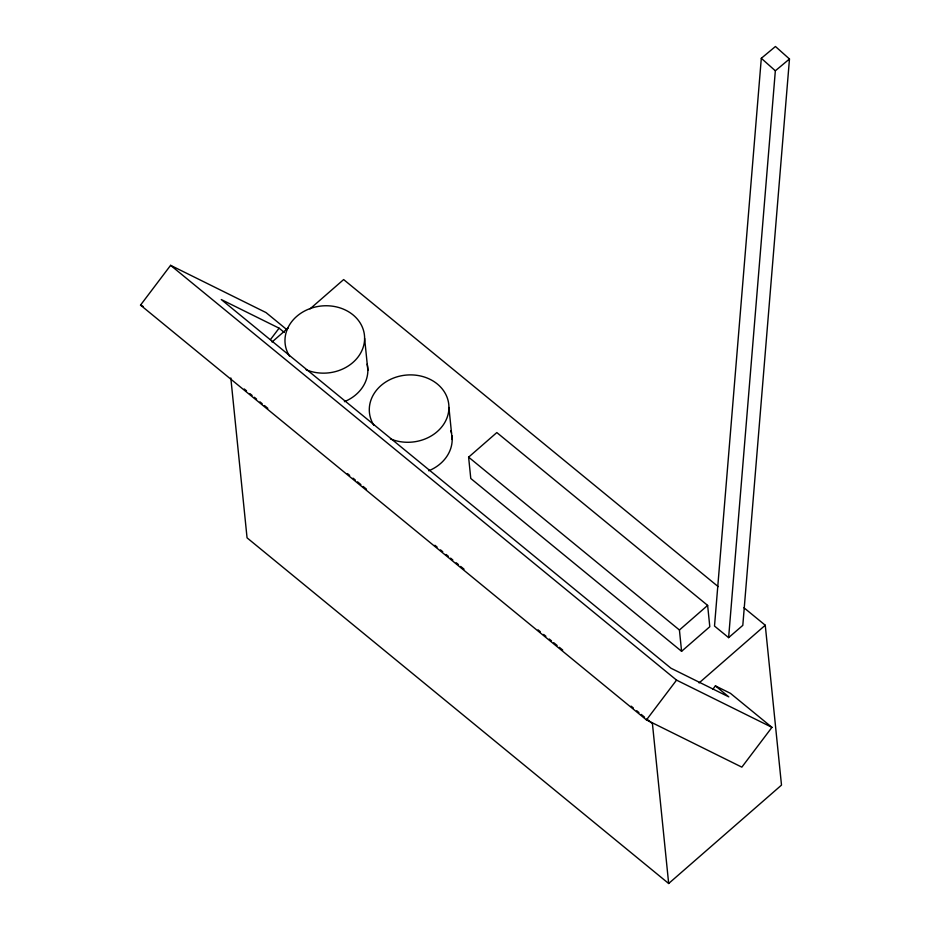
<?xml version="1.0" encoding="UTF-8"?>
<svg xmlns="http://www.w3.org/2000/svg" width="930" height="930" viewBox="0 0 930 930"><rect width="100%" height="100%" fill="white"/><g stroke="black" fill="none" stroke-linecap="round" stroke-linejoin="round"><path stroke-width="1.4" d="M761.31 58.299L714.507 626.064L728.62 637.631L742.803 625.367L789.477 58.985L775.446 46.5L761.31 58.299L775.341 70.796L728.62 637.631M712.822 689.293L715.403 685.887L730.434 693.327L771.947 727.353L741.849 767.145L646.455 719.913L140.523 305.121L170.608 265.341L266.015 312.573L286.87 329.673M270.491 339.543L279.093 328.174L284.336 332.475M646.455 719.913L676.552 680.121L771.947 727.353M272.037 342.007L288.312 327.813M310.016 308.9L343.647 279.57L718.169 586.609M468.615 457.165L496.829 432.566L707.637 605.395L709.799 626.715L681.585 651.314L470.778 478.485L468.615 457.165L679.423 629.994L681.585 651.314M679.423 629.994L707.637 605.395M699.081 682.934L765.262 625.227L743.954 607.755M230.814 377.952L247.055 537.842L668.67 883.5L781.502 785.106L765.262 625.227M775.341 70.796L789.477 58.985M279.093 328.174L221.27 299.541L670.995 668.24L728.806 696.872L715.403 685.887M140.523 305.121L143.092 306.4M170.608 265.341L676.552 680.121M244.265 388.984L246.508 390.821M249.868 393.588L252.111 395.424M254.355 397.261L256.599 399.098M259.97 401.853L262.202 403.701M264.445 405.538L267.817 408.293M347.425 473.568L349.668 475.404M353.028 478.16L355.272 479.996M357.515 481.833L360.887 484.6M363.13 486.437L366.49 489.192M434.891 545.271L437.135 547.107M440.495 549.863L442.738 551.699M446.098 554.466L448.341 556.303M450.585 558.139L452.829 559.976M456.2 562.731L458.432 564.568M460.675 566.417L464.047 569.172M538.052 629.842L540.295 631.679M543.655 634.446L545.898 636.283M549.27 639.038L551.502 640.875M553.745 642.711L557.117 645.467M559.36 647.315L562.72 650.07M631.121 706.149L633.365 707.986M636.725 710.741L638.968 712.578M641.212 714.414L644.571 717.181M646.815 719.018L652.43 723.61L668.67 883.5M448.934 407.491L452.178 439.472M364.607 338.357L367.862 370.338M367.176 364.083A39.885 33.631 -5.8 0 1 344.414 401.667M289.556 356.178A39.885 33.631 -5.8 0 1 318.432 306.389A39.885 33.631 -5.8 0 1 364.083 343.809A39.885 33.631 -5.8 0 1 306.11 369.745M451.945 435.705A39.885 33.631 -5.8 0 1 428.742 470.789M450.841 430.788A39.885 33.631 -5.8 0 1 451.503 433.217M373.872 425.301A39.885 33.631 -5.8 0 1 402.76 375.522A39.885 33.631 -5.8 0 1 448.4 412.943A39.885 33.631 -5.8 0 1 390.437 438.879"/></g></svg>
